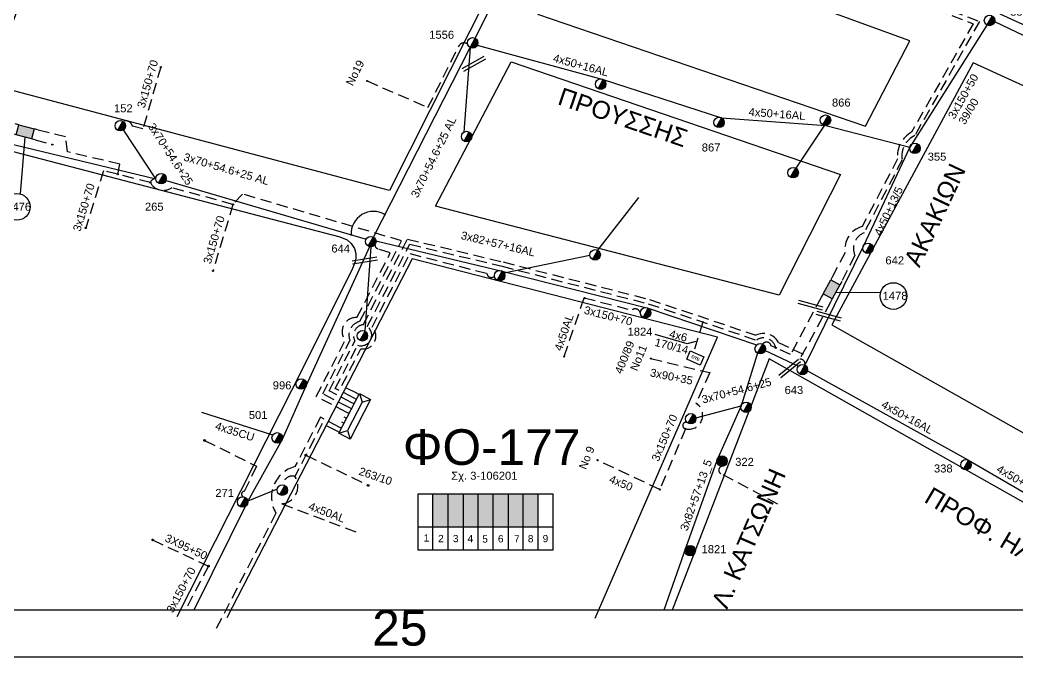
# Model space of a CAD drawing. Header units: millimetres. Extents: x 1020 to 3238, y 796 to 1818.
# Drawn here: x 1392.6 to 1616.9, y 796.3 to 939.5 of the extents above; entities that cross this region are included whole.
import ezdxf
from ezdxf.enums import TextEntityAlignment as Align

# ---------------------------------------------------------------- set-up
doc = ezdxf.new("R2010")
doc.units = ezdxf.units.MM
doc.linetypes.add('DASHED', pattern=[19.05, 12.7, -6.35])
for name, color, linetype, lineweight in [('3x150+50', 7, 'Continuous', 30), ('3x150+70', 7, 'Continuous', 30), ('3x70+54.6+25 AL', 7, 'SYN_LINE', 30), ('3x82+57+13_5', 7, 'Continuous', 30), ('3x82+57+16', 7, 'SYN_LINE', 30), ('3x90+35', 7, 'Continuous', 30), ('3X95+50', 7, 'Continuous', 30), ('4x35CU', 7, 'DASHED', 30), ('4x50', 7, 'Continuous', 30), ('4x50+13_5', 7, 'Continuous', 30), ('4x50+16AL', 7, 'Continuous', 30), ('4x50AL', 7, 'Continuous', 30), ('4x6', 7, 'SYN_LINE', 30), ('Υπόβαθρο ΔΕΗ', 7, 'Continuous', 30)]:
    doc.layers.add(name, color=color, linetype=linetype, lineweight=lineweight)
for name, color, linetype in [('Link Box 4 Διευθύνσεων', 7, 'Continuous'), ('Pillar OTE', 7, 'Continuous'), ('text οδών', 7, 'Continuous'), ('text_kalodion', 7, 'Continuous'), ('Άγνωστα', 7, 'Continuous'), ('ΑΓΝΩΣΤΟ ΥΠΟΓΕΙΟ ΚΑΛΩΔΙΟ', 7, 'DASHED'), ('Επιγραφές - Σχήματα', 7, 'Continuous'), ('Καλώδια ΧΤ   3x150AL+50CU', 7, 'DASHED'), ('Στύλος Ξύλινος', 7, 'Continuous'), ('Στύλος Ξύλινος @ 1', 7, 'Continuous'), ('Στύλος ΦΜ', 7, 'Continuous'), ('Στύλος ΦΜ @ 1', 7, 'Continuous'), ('Συνδέσεις', 7, 'Continuous'), ('Τομή', 7, 'Continuous'), ('Υποσταθμός πόλεως', 7, 'Continuous')]:
    doc.layers.add(name, color=color, linetype=linetype)
doc.styles.add('arial', font='arial.ttf')
doc.styles.get("Standard").update_dxf_attribs({"font": 'arial.ttf'})
doc.linetypes.add('SYN_LINE', pattern='A,0.5,-0.0001,["/\\/\\/\\/",Standard,S=0.1,R=0,X=0,Y=-0.05],-0.25', length=0.7501)
doc.dimstyles.new('ISO-25', dxfattribs={"dimtxt": 2.5, "dimasz": 2.5, "dimexe": 1.25, "dimexo": 0.625, "dimtad": 1, "dimtxsty": 'Standard', "dimcen": 2.5, "dimadec": 0, "dimazin": 0, "dimtfac": 1, "dimtmove": 0, "dimatfit": 3, "dimfxl": 1, "dimarcsym": 0})

# ---------------------------------------------------------------- blocks, each defined once
blk = doc.blocks.new('ΥΠΑΡΧΩΝ ΤΣΙΜΕΝΤΕΝΙΟΣ ΣΤΥΛΟΣ')
at = {"layer": 'Στύλος ΦΜ'}
blk.add_hatch(color=7, dxfattribs=at).paths.add_polyline_path([(-1.29, -2.28, 0.574793), (2.62, 0, 0.268822), (1.3, 2.27)])
at = {"layer": 'Στύλος ΦΜ', "color": 7}
blk.add_line((-1.29, -2.28), (1.3, 2.27), dxfattribs=at)
blk.add_circle((0, 0), 2.62, dxfattribs=at)
at = {"layer": 'Στύλος ΦΜ', "flags": 4}
for tag, p in [('ΑΡΙΘΜΟΣ', (-4.68, 8.05)), ('ΤΥΠΟΣ', (-4.91, 3.03))]:
    blk.add_attdef(tag, p, '', height=4, dxfattribs=at)
blk = doc.blocks.new('ΥΠΑΡΧΩΝ ΞΥΛΙΝΟΣ ΣΤΥΛΟΣ')
at = {"layer": 'Στύλος Ξύλινος'}
h = blk.add_hatch(color=7, dxfattribs=at)
h.paths.add_polyline_path([(-2.62, 0, 0.270008), (-1.29, -2.28), (1.3, 2.27, 0.576266)])
h.paths.add_polyline_path([(-1.29, -2.28, 0.574793), (2.62, 0, 0.268822), (1.3, 2.27)])
at = {"layer": 'Στύλος Ξύλινος', "color": 7}
blk.add_line((-1.29, -2.28), (1.3, 2.27), dxfattribs=at)
blk.add_circle((0, 0), 2.62, dxfattribs=at)
at = {"layer": 'Στύλος Ξύλινος', "flags": 4}
for tag, p in [('ΑΡΙΘΜΟΣ', (-4.91, 8.6)), ('ΤΥΠΟΣ', (-4.85, 3.39))]:
    blk.add_attdef(tag, p, '', height=4, dxfattribs=at)
blk = doc.blocks.new('LINK BOX 4 ΑΝΑΧΩΡΗΣΕΩΝ')
at = {"layer": 'Link Box 4 Διευθύνσεων', "ltscale": 40}
blk.add_hatch(color=256, dxfattribs=at).paths.add_polyline_path([(-3.54, 0), (-3.54, -4.67), (3.54, -4.67), (3.54, 0)])
for p, q in [((-3.54, 0), (-5.33, 0)), ((5.33, 0), (3.54, 0)), ((-3.54, -4.67), (-5.33, -4.67)), ((5.33, -4.67), (3.54, -4.67))]:
    blk.add_line(p, q, dxfattribs=at)
blk.add_lwpolyline([(-3.54, -4.67), (-3.54, 0), (3.54, 0), (3.54, -4.67)], close=True, dxfattribs=at)
blk = doc.blocks.new('ΥΠΟΣΤΑΘΜΟΣ ΠΟΛΕΩΣ 9 ΑΝΑΧΩΡΗΣΕΩΝ')
at = {"layer": 'Υποσταθμός πόλεως', "ltscale": 40}
for p, q in [((-9.63, -2.82), (-9.63, -4)), ((-7.12, -2.82), (-7.12, -4)), ((-4.84, -2.82), (-4.84, -4)), ((-2.36, -2.82), (-2.36, -4)), ((0.09, -2.82), (0.09, -4)), ((2.55, -2.82), (2.55, -4)), ((5.02, -2.82), (5.02, -4)), ((7.48, -2.82), (7.48, -4)), ((9.61, -2.82), (9.61, -4))]:
    blk.add_line(p, q, dxfattribs=at)
blk.add_lwpolyline([(-10.02, 2.82), (10.02, 2.82), (10.02, -2.82), (-10.02, -2.82)], close=True, dxfattribs=at)
for points in [[(-7.21, 0), (-10.02, 2.82)], [(-10.02, -2.82), (-7.21, 0)], [(-7.21, 0), (7.21, 0)], [(7.21, 0), (10.02, 2.82)], [(10.02, -2.82), (7.21, 0)]]:
    blk.add_lwpolyline(points, dxfattribs=at)
at = {"layer": 'Υποσταθμός πόλεως', "linetype": 'SYN_LINE', "ltscale": 40, "flags": 1}
for tag, p in [('ΜΕΤΑΣΧΗΜΑΤΙΣΜΟΣ', (10.79, 1.71)), ('ΙΣΧΥΣ', (10.77, -1.08)), ('ΑΡΙΘΜΟΣ', (10.89, -3.8))]:
    blk.add_attdef(tag, p, '', height=1.8, dxfattribs=at)
blk = doc.blocks.new('_ΣΥΝΔΕΣΗ')
at = {"layer": 'Συνδέσεις', "linetype": 'SYN_LINE', "ltscale": 40}
blk.add_hatch(color=256, dxfattribs=at).paths.add_polyline_path([(0.5, -0.01, 1), (-0.5, -0.01, 1)])
at = {"layer": 'Συνδέσεις'}
blk.add_circle((0, -0.01), 0.5, dxfattribs=at)
blk = doc.blocks.new('ΤΟΜΗ')
at = {"layer": 'Τομή', "ltscale": 40}
for p, q in [((-5.68, 0), (17.06, 0)), ((-5.68, -2.77), (17.06, -2.77))]:
    blk.add_line(p, q, dxfattribs=at)
blk = doc.blocks.new('PILLAR ΟΤΕ')
at = {"layer": 'Pillar OTE', "ltscale": 40}
blk.add_lwpolyline([(-3.31, 2.02), (3.39, 2.02), (3.39, -1.99), (-3.31, -1.99)], close=True, dxfattribs=at)
at = {"layer": 'Pillar OTE', "insert": (-1.81, 0.71), "char_height": 1.3575, "width": 109.961, "attachment_point": 1}
blk.add_mtext('{\\fArial|b1|i0|c161|p34;OTE}', dxfattribs=at)

msp = doc.modelspace()

# ---------------------------------------------------------------- hatches: boundary and pattern name
at = {"layer": 'Καλώδια ΧΤ   3x150AL+50CU', "linetype": 'DASHED', "lineweight": -3, "ltscale": 0.2}
h = msp.add_hatch(color=85, dxfattribs=at)
h.dxf.hatch_style = 1
h.paths.add_polyline_path([(1488.94, 832.93), (1485.5, 832.93), (1485.5, 825.57), (1488.94, 825.56)])
h = msp.add_hatch(color=30, dxfattribs=at)
h.dxf.hatch_style = 1
h.paths.add_polyline_path([(1488.94, 825.56), (1492.38, 825.56), (1492.38, 832.93), (1488.94, 832.93)])
h = msp.add_hatch(color=5, dxfattribs=at)
h.dxf.hatch_style = 1
h.paths.add_polyline_path([(1495.67, 832.93), (1492.38, 832.93), (1492.38, 825.56), (1495.67, 825.56)])
h = msp.add_hatch(color=27, dxfattribs=at)
h.dxf.hatch_style = 1
h.paths.add_polyline_path([(1495.67, 825.56), (1499.06, 825.55), (1499.06, 832.93), (1495.67, 832.93)])
h = msp.add_hatch(color=6, dxfattribs=at)
h.dxf.hatch_style = 1
h.paths.add_polyline_path([(1499.06, 825.55), (1502.46, 825.55), (1502.46, 832.93), (1499.06, 832.93)])
h = msp.add_hatch(color=2, dxfattribs=at)
h.dxf.hatch_style = 1
h.paths.add_polyline_path([(1502.4, 825.55), (1505.79, 825.55), (1505.79, 832.93), (1502.4, 832.93)])
h = msp.add_hatch(color=133, dxfattribs=at)
h.dxf.hatch_style = 1
h.paths.add_polyline_path([(1505.73, 825.56), (1509.13, 825.55), (1509.13, 832.93), (1505.73, 832.93)])

# ---------------------------------------------------------------- linework, layer by layer
at = {"lineweight": -3}
msp.add_lwpolyline([(1059.16, 1801.46), (3011.12, 1801.46), (3011.12, 806.84), (1059.16, 806.84)], close=True, dxfattribs=at)
at = {"layer": '3x150+50', "color": 133, "linetype": 'DASHED', "lineweight": -3, "ltscale": 0.2}
msp.add_lwpolyline([(1527.28, 969.63, 0.478323), (1534.51, 966.1), (1607.03, 938.64), (1593.18, 914.25, 0.306721), (1590.04, 908.26), (1582.08, 893.04, 0.38175), (1578.22, 887.18), (1575.41, 881.82)], format="xyb", dxfattribs=at)
at = {"layer": '3x150+50', "color": 1, "linetype": 'DASHED', "lineweight": -3, "ltscale": 0.2}
msp.add_lwpolyline([(1528.08, 969.33, 0.42578), (1534.47, 967.19), (1608.47, 939.16), (1593.9, 913.5, 0.337965), (1591.07, 908.08), (1582.48, 891.64, 0.420096), (1580.43, 886.58), (1577.46, 880.71)], format="xyb", dxfattribs=at)
at = {"layer": '3x150+50', "color": 2, "linetype": 'DASHED', "lineweight": -3, "ltscale": 0.2}
for points in [[(1470.68, 925.79), (1484.37, 919.82), (1491.37, 933.67, -0.496868), (1493.29, 934.02, -1.317289)], [(1466.11, 851.26), (1459.24, 854.81), (1465.75, 867.47, -0.650466), (1468.39, 872.58), (1475.9, 887.11), (1473.15, 888.03, -0.359931), (1472.46, 888.96, 1.717951)]]:
    msp.add_lwpolyline(points, format="xyb", dxfattribs=at)
at = {"layer": '3x150+50', "color": 6, "linetype": 'DASHED', "lineweight": -3, "ltscale": 0.2}
for points in [[(1462.12, 856.09), (1467.94, 867.36, -0.540745), (1469.81, 870.97), (1479.76, 890.22), (1501.3, 885.09), (1534.23, 876.66), (1558.16, 868.61, -0.40401), (1563.23, 867.01), (1568.66, 864.41)], [(1574.93, 876.03), (1568.04, 863.25, -0.498719), (1569.2, 861.91, 1.741009)]]:
    msp.add_lwpolyline(points, format="xyb", dxfattribs=at)
at = {"layer": '3x150+50', "color": 27, "linetype": 'DASHED', "lineweight": -3, "ltscale": 0.2}
for points in [[(1463.53, 856.65), (1468.56, 866.37, 0.863777), (1470.73, 870.57), (1480.29, 889.07), (1501.06, 884.12), (1533.94, 875.7), (1558.27, 867.52, -0.535564), (1562.64, 865.75)], [(1572.88, 877.13), (1565.94, 864.27), (1561.56, 866.24, 0.688985), (1559.7, 866.6, 3.942816)], [(1547.8, 860.2), (1544.67, 853.32, -0.855499), (1542.3, 847.57)], [(1542.3, 847.57, -1.025623), (1542.63, 849.04, -0.551166)]]:
    msp.add_lwpolyline(points, format="xyb", dxfattribs=at)
at = {"layer": '3x150+50', "color": 5, "linetype": 'DASHED', "lineweight": -3, "ltscale": 0.2}
for points in [[(1468.34, 855.57), (1465, 857.3), (1469.27, 865.57, 0.746352), (1471.79, 870.45), (1480.32, 886.95), (1497.64, 882.52, 0.620617), (1499.34, 881.88)], [(1519.53, 877.02), (1530.25, 874.28, -0.61697), (1532.2, 873.35, -85.084993)]]:
    msp.add_lwpolyline(points, format="xyb", dxfattribs=at)
at = {"layer": '3x150+50', "color": 27, "linetype": 'DASHED', "lineweight": -3, "ltscale": 0.2}
for points in [[(1546.24, 871.57), (1544.14, 864.77)], [(1467.76, 854.46), (1463.53, 856.65)]]:
    msp.add_lwpolyline(points, dxfattribs=at)
at = {"layer": '3x150+50', "color": 6, "linetype": 'DASHED', "lineweight": -3, "ltscale": 0.2}
msp.add_lwpolyline([(1467.24, 853.45), (1462.12, 856.09)], dxfattribs=at)
at = {"layer": '3x150+50', "color": 27, "linetype": 'DASHED', "lineweight": -3, "ltscale": 0.2}
msp.add_lwpolyline([(1463.37, 856.34), (1463.37, 856.34)], close=True, dxfattribs=at)
at = {"layer": '3x150+50', "color": 30, "linetype": 'DASHED', "lineweight": -3, "ltscale": 0.2}
msp.add_lwpolyline([(1464.41, 847.98), (1460.18, 850.16), (1454.45, 839.07, 0.502234), (1450.18, 828.64), (1436.25, 801.71)], format="xyb", dxfattribs=at)
at = {"layer": '3x150+50', "color": 85, "linetype": 'DASHED', "lineweight": -3, "ltscale": 0.2}
for points in [[(1463.92, 847.03), (1460.58, 848.75), (1454.44, 836.88)], [(1456.9, 841.64), (1470.75, 834.96)]]:
    msp.add_lwpolyline(points, dxfattribs=at)
msp.add_lwpolyline([(1454.44, 836.88, 0.483644), (1451.76, 834.97, -6.26153)], format="xyb", dxfattribs=at)
at = {"layer": '3x150+70', "color": 133, "linetype": 'DASHED', "lineweight": -3, "ltscale": 0.2}
for points in [[(1424.26, 928.91), (1420.26, 915.03), (1417.87, 915.58, 0.455345), (1415.74, 916.73, -40.735278)], [(1466.67, 852.34), (1460.69, 855.43), (1466.83, 867.39, -0.460016), (1469.08, 871.75), (1478.43, 889.83), (1442.66, 900.36), (1440.5, 898.01), (1426.72, 901.79, -0.455042), (1421.91, 902.95)]]:
    msp.add_lwpolyline(points, format="xyb", dxfattribs=at)
for points in [[(1414.61, 904.78), (1415.08, 907.09), (1403.25, 909.82), (1402.84, 913.19), (1396.61, 914.76)], [(1421.91, 902.95), (1411.37, 905.6), (1407.37, 892.71)], [(1440.5, 898.01), (1436.01, 883.07)]]:
    msp.add_lwpolyline(points, dxfattribs=at)
at = {"layer": '3x150+70', "color": 151, "linetype": 'DASHED', "lineweight": -3, "ltscale": 0.2}
msp.add_lwpolyline([(1396.01, 912.51), (1399.86, 911.48)], dxfattribs=at)
msp.add_lwpolyline([(1421.91, 902.95, -0.345447), (1423.16, 903.77, 0.120564)], format="xyb", dxfattribs=at)
at = {"layer": '3x150+70', "color": 27, "linetype": 'DASHED', "lineweight": -3, "ltscale": 0.2}
msp.add_lwpolyline([(1542.3, 847.57), (1536.54, 833.94)], dxfattribs=at)
at = {"layer": '3x150+70', "color": 85, "linetype": 'DASHED', "lineweight": -3, "ltscale": 0.2}
msp.add_lwpolyline([(1434.98, 816.72), (1429.78, 806.84)], dxfattribs=at)
at = {"layer": '3x70+54.6+25 AL', "color": 30, "linetype": 'SYN_LINE', "lineweight": -3, "ltscale": 20}
msp.add_lwpolyline([(1514.36, 974.67), (1495.01, 935.37)], dxfattribs=at)
at = {"layer": '3x70+54.6+25 AL', "color": 173, "linetype": 'SYN_LINE', "lineweight": -3, "ltscale": 20}
msp.add_lwpolyline([(1611.87, 939.11), (1642.5, 924.5), (1677.73, 908.91), (1707.68, 895.83)], dxfattribs=at)
at = {"layer": '3x70+54.6+25 AL', "color": 2, "linetype": 'SYN_LINE', "lineweight": -3, "ltscale": 20}
for points in [[(1472.1, 890.68), (1493.84, 933.32), (1492.41, 914.25)], [(1382.94, 913.47), (1423.16, 903.77)], [(1425.44, 903.4), (1470.47, 890.21)]]:
    msp.add_lwpolyline(points, dxfattribs=at)
at = {"layer": '3x70+54.6+25 AL', "color": 133, "linetype": 'SYN_LINE', "lineweight": -3, "ltscale": 15}
msp.add_lwpolyline([(1423.16, 903.77), (1415.89, 914.79)], dxfattribs=at)
at = {"layer": '3x70+54.6+25 AL', "color": 5, "linetype": 'SYN_LINE', "lineweight": -3, "ltscale": 20}
for points in [[(1522.57, 887.71), (1531.81, 899.59)], [(1501.51, 882.64), (1520.81, 886.61)]]:
    msp.add_lwpolyline(points, dxfattribs=at)
at = {"layer": '3x70+54.6+25 AL', "color": 85, "linetype": 'SYN_LINE', "lineweight": -3, "ltscale": 20}
for points in [[(1471.25, 888.51), (1456.91, 857.14), (1451.58, 845.16), (1443.83, 831.29), (1431.73, 806.84)], [(1470.22, 869.51), (1471.58, 888.48)]]:
    msp.add_lwpolyline(points, dxfattribs=at)
at = {"layer": '3x70+54.6+25 AL', "color": 27, "linetype": 'SYN_LINE', "lineweight": -3, "ltscale": 10}
msp.add_lwpolyline([(1544.66, 850.05), (1554.81, 852.74)], dxfattribs=at)
at = {"layer": '3x82+57+13_5', "color": 27, "lineweight": -3, "ltscale": 0.2}
msp.add_lwpolyline([(1558.54, 864.56), (1554.81, 852.74), (1549.37, 840.45), (1542.42, 820.89), (1537.43, 806.84)], dxfattribs=at)
at = {"layer": '3x82+57+13_5', "color": 5, "lineweight": -3, "ltscale": 0.2}
msp.add_lwpolyline([(1560.22, 865.16), (1567.71, 861.64)], dxfattribs=at)
at = {"layer": '3x82+57+16', "color": 5, "lineweight": -3, "ltscale": 0.2}
msp.add_lwpolyline([(1472.67, 889.87), (1501.1, 883.04), (1533.93, 874.67), (1558.32, 866.45)], dxfattribs=at)
at = {"layer": '3x90+35', "color": 27, "linetype": 'DASHED', "lineweight": -3, "ltscale": 0.2}
msp.add_lwpolyline([(1534.52, 863.37), (1547.8, 860.2)], dxfattribs=at)
at = {"layer": '3X95+50', "color": 85, "linetype": 'DASHED', "lineweight": -3, "ltscale": 0.2}
msp.add_lwpolyline([(1422.43, 822.6), (1434.98, 816.72)], dxfattribs=at)
at = {"layer": '4x35CU', "color": 85, "linetype": 'SYN_LINE', "lineweight": -3, "ltscale": 20}
msp.add_lwpolyline([(1449.46, 846.16), (1433.51, 851.21)], dxfattribs=at)
at = {"layer": '4x50', "color": 27, "linetype": 'DASHED', "lineweight": -3, "ltscale": 0.2}
msp.add_lwpolyline([(1536.54, 833.94), (1522.5, 840.51)], dxfattribs=at)
at = {"layer": '4x50', "color": 85, "lineweight": -3, "ltscale": 0.2}
msp.add_lwpolyline([(1450.45, 833.99), (1443.83, 831.29)], dxfattribs=at)
at = {"layer": '4x50+13_5', "color": 85, "lineweight": -3, "ltscale": 0.2}
msp.add_lwpolyline([(1610.14, 938.35), (1592.78, 910.89), (1582.35, 888.74), (1569.2, 861.91)], dxfattribs=at)
at = {"layer": '4x50+16AL', "color": 30, "lineweight": -3, "ltscale": 0.2}
msp.add_lwpolyline([(1495.48, 933.83), (1523.82, 926.08), (1550.45, 917.48), (1573.88, 915.77), (1592.78, 910.89)], dxfattribs=at)
at = {"layer": '4x50+16AL', "color": 6, "lineweight": -3, "ltscale": 0.2}
msp.add_lwpolyline([(1569.75, 860.58), (1606, 840.52), (1638.42, 821.7)], dxfattribs=at)
at = {"layer": '4x50AL', "color": 5, "linetype": 'DASHED', "lineweight": -3, "ltscale": 0.2}
msp.add_lwpolyline([(1515.02, 863.82), (1519.53, 877.02)], dxfattribs=at)
at = {"layer": '4x50AL', "color": 85, "linetype": 'DASHED', "lineweight": -3, "ltscale": 0.2}
msp.add_lwpolyline([(1454.44, 836.88, -0.570701), (1451.49, 830.73), (1468.39, 824.32)], format="xyb", dxfattribs=at)
at = {"layer": '4x6', "color": 30, "lineweight": -3, "ltscale": 0.2}
msp.add_lwpolyline([(1573.57, 915.8), (1567.12, 906.17)], dxfattribs=at)
at = {"layer": 'Pillar OTE', "lineweight": -3, "ltscale": 40}
for points in [[(1482.17, 820.29), (1482.17, 832.93), (1512.5, 832.93), (1512.5, 820.26), (1482.17, 820.29)], [(1485.5, 820.29), (1485.5, 832.93)], [(1488.94, 820.28), (1488.94, 832.93)], [(1492.38, 820.28), (1492.38, 832.93)], [(1495.67, 820.27), (1495.67, 832.93)], [(1499.06, 820.27), (1499.06, 832.93)], [(1502.46, 820.27), (1502.46, 832.93)], [(1505.79, 820.26), (1505.79, 832.93)], [(1509.18, 820.26), (1509.18, 832.93)], [(1482.17, 825.57), (1512.5, 825.54)]]:
    msp.add_lwpolyline(points, dxfattribs=at)
at = {"layer": 'ΑΓΝΩΣΤΟ ΥΠΟΓΕΙΟ ΚΑΛΩΔΙΟ', "color": 85, "linetype": 'DASHED', "lineweight": -3, "ltscale": 0.2}
msp.add_lwpolyline([(1434.12, 844.97), (1445.78, 839.18), (1443.05, 833.5, 0.835896), (1442.84, 832.28, 5.496196)], format="xyb", dxfattribs=at)
at = {"layer": 'ΑΓΝΩΣΤΟ ΥΠΟΓΕΙΟ ΚΑΛΩΔΙΟ', "color": 27, "lineweight": -3, "ltscale": 0.2}
msp.add_lwpolyline([(1563.12, 830.65), (1550.26, 837.49, -0.695467), (1550.48, 839.13, -0.825741)], format="xyb", dxfattribs=at)
at = {"layer": 'Επιγραφές - Σχήματα', "lineweight": -3}
msp.add_lwpolyline([(1019.92, 1815.41), (3237.54, 1815.41), (3238.24, 796.27), (1019.92, 796.27)], close=True, dxfattribs=at)
at = {"layer": 'Υπόβαθρο ΔΕΗ', "color": 7, "lineweight": -3}
for points in [[(1678.53, 931.71), (1622.11, 957.09), (1613.05, 940.9), (1708.69, 897.26), (1711.2, 897.52), (1757.39, 908.37), (1769.57, 928.14), (1644.16, 999.93), (1625.11, 963.49), (1678.53, 939.34)], [(1360.2, 805.47), (1336.91, 816.44), (1382.33, 912.17), (1464.53, 890.72), (1466.2, 890.08), (1467.13, 889.23), (1467.84, 888.14), (1468.14, 886.99), (1468.18, 885.92), (1468, 885.12), (1467.37, 883.6), (1456.52, 861.83), (1427.9, 805.34)], [(1521.96, 805.04), (1549.49, 868.21), (1480.84, 885.79), (1439.16, 805.12)], [(1542.69, 866.7), (1535.49, 868.78)], [(1624.92, 806.84), (1637.05, 820.54), (1561.18, 863.32), (1539.35, 806.84)]]:
    msp.add_lwpolyline(points, dxfattribs=at)
for points in [[(1413.08, 998.17), (1508.16, 965.75), (1507.38, 963.92), (1475.7, 901.14), (1388.01, 924.37), (1387.1, 928.64)], [(1518.93, 961.68), (1509, 940.78), (1582.85, 915.63), (1592.82, 934.79)], [(1503.09, 930.04), (1577.16, 904.72), (1563.41, 877.63), (1486.1, 897.6)], [(1690.5, 891.72), (1607.05, 929.88), (1575.25, 870.95), (1646.5, 830.79), (1692.01, 882.11)]]:
    msp.add_lwpolyline(points, close=True, dxfattribs=at)
at = {"layer": 'Υπόβαθρο ΔΕΗ', "lineweight": -3}
for points in [[(1393.67, 913.13), (1392.6, 900.37)], [(1576.12, 878.23), (1586.24, 878.33)]]:
    msp.add_lwpolyline(points, dxfattribs=at)
for centre in [(1391.89, 897.46), (1589.1, 877.43)]:
    msp.add_circle(centre, 3, dxfattribs=at)
msp.add_arc((1472.13, 891.39), 5.06, 59.6905, 182.0578, dxfattribs=at)

# ---------------------------------------------------------------- block references
at = {"layer": 'Link Box 4 Διευθύνσεων', "lineweight": -3}
for p, xscale, yscale, zscale, rotation in [((1394.04, 915.45), 0.4999999999999774, 0.4999999999999774, 0.4999999999999774, 345.0283975318833), ((1574.14, 879.48), 0.500000000000044, 0.500000000000044, 0.500000000000044, 61.64862595167542)]:
    msp.add_blockref('LINK BOX 4 ΑΝΑΧΩΡΗΣΕΩΝ', p, dxfattribs=dict(at, xscale=xscale, yscale=yscale, zscale=zscale, rotation=rotation))
at = {"layer": 'Pillar OTE', "xscale": 0.5, "yscale": 0.5, "zscale": 0.5, "rotation": 336}
msp.add_blockref('PILLAR ΟΤΕ', (1544.5, 863.5), dxfattribs=at)
at = {"layer": 'Στύλος Ξύλινος @ 1', "lineweight": -3, "ltscale": 40}
ref = msp.add_blockref('ΥΠΑΡΧΩΝ ΞΥΛΙΝΟΣ ΣΤΥΛΟΣ', (1550.54, 840.31), dxfattribs=dict(at, xscale=0.4499999999998014, yscale=0.4499999999998014, zscale=0.4499999999998014))
ref.add_attrib('ΤΥΠΟΣ', '322', (1553.5, 839.25), dxfattribs={"layer": 'Στύλος Ξύλινος', "height": 1.8, "flags": 4})
ref = msp.add_blockref('ΥΠΑΡΧΩΝ ΞΥΛΙΝΟΣ ΣΤΥΛΟΣ', (1543.37, 820.18), dxfattribs=dict(at, xscale=0.4499999999998014, yscale=0.4499999999998014, zscale=0.4499999999998014))
ref.add_attrib('ΤΥΠΟΣ', '1821', (1545.94, 819.62), dxfattribs={"layer": 'Στύλος Ξύλινος', "height": 1.8, "flags": 4})
at = {"layer": 'Στύλος ΦΜ @ 1', "lineweight": -3, "ltscale": 40}
ref = msp.add_blockref('ΥΠΑΡΧΩΝ ΤΣΙΜΕΝΤΕΝΙΟΣ ΣΤΥΛΟΣ', (1610.72, 939.38), dxfattribs=dict(at, xscale=0.4500000000000908, yscale=0.4500000000000908, zscale=0.4500000000000908))
ref.add_attrib('ΤΥΠΟΣ', '354', (1615.38, 940.46), dxfattribs={"layer": 'Στύλος ΦΜ', "height": 1.8, "flags": 4})
ref = msp.add_blockref('ΥΠΑΡΧΩΝ ΤΣΙΜΕΝΤΕΝΙΟΣ ΣΤΥΛΟΣ', (1494.43, 934.34), dxfattribs=dict(at, xscale=0.4500000000000131, yscale=0.4500000000000131, zscale=0.4500000000000131))
ref.add_attrib('ΤΥΠΟΣ', '1556', (1484.66, 935.26), dxfattribs={"layer": 'Στύλος ΦΜ', "height": 1.8, "flags": 4})
for p, xscale, yscale, zscale in [((1523.24, 925.06), 0.4500000000000908, 0.4500000000000908, 0.4500000000000908), ((1493.07, 913.28), 0.4500000000000908, 0.4500000000000908, 0.4500000000000908), ((1566.53, 905.15), 0.4500000000000908, 0.4500000000000908, 0.4500000000000908), ((1521.99, 886.68), 0.4499999999998379, 0.4499999999998379, 0.4499999999998379), ((1500.51, 882.01), 0.4499999999998379, 0.4499999999998379, 0.4499999999998379), ((1469.63, 868.49), 0.4499999999998379, 0.4499999999998379, 0.4499999999998379), ((1559.12, 865.58), 0.4499999999999186, 0.4499999999999186, 0.4499999999999186), ((1555.94, 852.42), 0.4499999999999186, 0.4499999999999186, 0.4499999999999186), ((1543.5, 849.84), 0.4499999999999186, 0.4499999999999186, 0.4499999999999186), ((1451.61, 833.8), 0.4499999999998379, 0.4499999999998379, 0.4499999999998379)]:
    msp.add_blockref('ΥΠΑΡΧΩΝ ΤΣΙΜΕΝΤΕΝΙΟΣ ΣΤΥΛΟΣ', p, dxfattribs=dict(at, xscale=xscale, yscale=yscale, zscale=zscale))
ref = msp.add_blockref('ΥΠΑΡΧΩΝ ΤΣΙΜΕΝΤΕΝΙΟΣ ΣΤΥΛΟΣ', (1415.15, 915.71), dxfattribs=dict(at, xscale=0.4499999999996986, yscale=0.4499999999996986, zscale=0.4499999999996986))
ref.add_attrib('ΤΥΠΟΣ', '152', (1413.74, 918.73), dxfattribs={"layer": 'Στύλος ΦΜ', "height": 1.8, "flags": 4})
ref = msp.add_blockref('ΥΠΑΡΧΩΝ ΤΣΙΜΕΝΤΕΝΙΟΣ ΣΤΥΛΟΣ', (1573.81, 916.95), dxfattribs=dict(at, xscale=0.4500000000000908, yscale=0.4500000000000908, zscale=0.4500000000000908))
ref.add_attrib('ΤΥΠΟΣ', '866', (1575.27, 920.02), dxfattribs={"layer": 'Στύλος ΦΜ', "height": 1.8, "flags": 4})
ref = msp.add_blockref('ΥΠΑΡΧΩΝ ΤΣΙΜΕΝΤΕΝΙΟΣ ΣΤΥΛΟΣ', (1549.87, 916.46), dxfattribs=dict(at, xscale=0.4500000000000908, yscale=0.4500000000000908, zscale=0.4500000000000908))
ref.add_attrib('ΤΥΠΟΣ', '867', (1545.98, 909.92), dxfattribs={"layer": 'Στύλος ΦΜ', "height": 1.8, "flags": 4})
ref = msp.add_blockref('ΥΠΑΡΧΩΝ ΤΣΙΜΕΝΤΕΝΙΟΣ ΣΤΥΛΟΣ', (1593.93, 910.63), dxfattribs=dict(at, xscale=0.4500000000000908, yscale=0.4500000000000908, zscale=0.4500000000000908))
ref.add_attrib('ΤΥΠΟΣ', '355', (1596.81, 907.86), dxfattribs={"layer": 'Στύλος ΦΜ', "height": 1.8, "flags": 4})
ref = msp.add_blockref('ΥΠΑΡΧΩΝ ΤΣΙΜΕΝΤΕΝΙΟΣ ΣΤΥΛΟΣ', (1424.33, 903.81), dxfattribs=dict(at, xscale=0.4499999999998245, yscale=0.4499999999998245, zscale=0.4499999999998245))
ref.add_attrib('ΤΥΠΟΣ', '265', (1420.7, 896.61), dxfattribs={"layer": 'Στύλος ΦΜ', "height": 1.8, "rotation": 360, "flags": 4})
ref = msp.add_blockref('ΥΠΑΡΧΩΝ ΤΣΙΜΕΝΤΕΝΙΟΣ ΣΤΥΛΟΣ', (1471.51, 889.66), dxfattribs=dict(at, xscale=0.4499999999998245, yscale=0.4499999999998245, zscale=0.4499999999998245))
ref.add_attrib('ΤΥΠΟΣ', '644', (1462.64, 887.21), dxfattribs={"layer": 'Στύλος ΦΜ', "height": 1.8, "rotation": 360, "flags": 4})
ref = msp.add_blockref('ΥΠΑΡΧΩΝ ΤΣΙΜΕΝΤΕΝΙΟΣ ΣΤΥΛΟΣ', (1583.37, 888.16), dxfattribs=dict(at, xscale=0.4500000000000908, yscale=0.4500000000000908, zscale=0.4500000000000908))
ref.add_attrib('ΤΥΠΟΣ', '642', (1587.3, 884.54), dxfattribs={"layer": 'Στύλος ΦΜ', "height": 1.8, "flags": 4})
ref = msp.add_blockref('ΥΠΑΡΧΩΝ ΤΣΙΜΕΝΤΕΝΙΟΣ ΣΤΥΛΟΣ', (1533.34, 873.65), dxfattribs=dict(at, xscale=0.4499999999998379, yscale=0.4499999999998379, zscale=0.4499999999998379))
ref.add_attrib('ΑΡΙΘΜΟΣ', '1824', (1529.29, 868.51), dxfattribs={"layer": 'Στύλος ΦΜ', "height": 1.8, "rotation": 360, "flags": 4})
ref = msp.add_blockref('ΥΠΑΡΧΩΝ ΤΣΙΜΕΝΤΕΝΙΟΣ ΣΤΥΛΟΣ', (1568.62, 860.89), dxfattribs=dict(at, xscale=0.4499999999998252, yscale=0.4499999999998252, zscale=0.4499999999998252))
ref.add_attrib('ΤΥΠΟΣ', '643', (1564.61, 855.4), dxfattribs={"layer": 'Στύλος ΦΜ', "height": 1.8, "flags": 4})
ref = msp.add_blockref('ΥΠΑΡΧΩΝ ΤΣΙΜΕΝΤΕΝΙΟΣ ΣΤΥΛΟΣ', (1455.85, 857.65), dxfattribs=dict(at, xscale=0.4499999999998245, yscale=0.4499999999998245, zscale=0.4499999999998245))
ref.add_attrib('ΤΥΠΟΣ', '996', (1449.46, 856.45), dxfattribs={"layer": 'Στύλος ΦΜ', "height": 1.8, "rotation": 360, "flags": 4})
ref = msp.add_blockref('ΥΠΑΡΧΩΝ ΤΣΙΜΕΝΤΕΝΙΟΣ ΣΤΥΛΟΣ', (1450.46, 845.54), dxfattribs=dict(at, xscale=0.4499999999998245, yscale=0.4499999999998245, zscale=0.4499999999998245))
ref.add_attrib('ΤΥΠΟΣ', '501', (1444.07, 849.78), dxfattribs={"layer": 'Στύλος ΦΜ', "height": 1.8, "rotation": 360, "flags": 4})
ref = msp.add_blockref('ΥΠΑΡΧΩΝ ΤΣΙΜΕΝΤΕΝΙΟΣ ΣΤΥΛΟΣ', (1605.41, 839.5), dxfattribs=dict(at, xscale=0.4499999999998252, yscale=0.4499999999998252, zscale=0.4499999999998252))
ref.add_attrib('ΤΥΠΟΣ', '338', (1598.22, 837.76), dxfattribs={"layer": 'Στύλος ΦΜ', "height": 1.8, "flags": 4})
ref = msp.add_blockref('ΥΠΑΡΧΩΝ ΤΣΙΜΕΝΤΕΝΙΟΣ ΣΤΥΛΟΣ', (1442.67, 831.12), dxfattribs=dict(at, xscale=0.4499999999998245, yscale=0.4499999999998245, zscale=0.4499999999998245))
ref.add_attrib('ΤΥΠΟΣ', '271', (1436.53, 832.26), dxfattribs={"layer": 'Στύλος ΦΜ', "height": 1.8, "rotation": 360, "flags": 4})
at = {"layer": 'Συνδέσεις', "lineweight": -3}
for p, xscale, yscale, zscale in [((1424.26, 928.91), 0.25, 0.25, 0.25), ((1470.68, 925.79), 0.25, 0.25, 0.25), ((1399.86, 911.48), 0.25, 0.25, 0.25), ((1414.61, 904.79), 0.25, 0.25, 0.25), ((1421.91, 902.95), 0.25, 0.25, 0.25), ((1440.5, 898.02), 0.25, 0.25, 0.25), ((1474.69, 895.76), 0.25, 0.25, 0.25), ((1407.37, 892.71), 0.25, 0.25, 0.25), ((1467.08, 891.21), 0.25, 0.25, 0.25), ((1436.01, 883.08), 0.25, 0.25, 0.25), ((1519.63, 876.96), 0.25, 0.25, 0.25), ((1546.24, 871.57), 0.25, 0.25, 0.25), ((1515.02, 863.82), 0.25, 0.25, 0.25), ((1562.64, 865.75), 0.25, 0.25, 0.25), ((1568.66, 864.41), 0.25, 0.25, 0.25), ((1534.52, 863.37), 0.25, 0.25, 0.25), ((1542.3, 847.58), 0.25, 0.25, 0.25), ((1434.12, 844.97), 0.3874371830995742, 0.3874371830995742, 0.3874371830995742), ((1456.91, 841.64), 0.3874371830995742, 0.3874371830995742, 0.3874371830995742), ((1522.5, 840.52), 0.25, 0.25, 0.25), ((1470.91, 834.86), 0.3874371830995742, 0.3874371830995742, 0.3874371830995742), ((1536.54, 833.94), 0.25, 0.25, 0.25), ((1422.43, 822.6), 0.3874371830995742, 0.3874371830995742, 0.3874371830995742), ((1434.98, 816.72), 0.3874371830995742, 0.3874371830995742, 0.3874371830995742)]:
    msp.add_blockref('_ΣΥΝΔΕΣΗ', p, dxfattribs=dict(at, xscale=xscale, yscale=yscale, zscale=zscale))
at = {"layer": 'Τομή', "lineweight": -3, "xscale": 0.2499999999999995, "yscale": 0.2499999999999995, "zscale": 0.2499999999999995}
for p, rotation in [((1496.08, 930.01), 209.2428144485127), ((1468.69, 885.59), 8.672269232557317), ((1569.14, 876.11), 344.4361446008589), ((1573.23, 873.64), 344.4361446008589), ((1564.43, 860.52), 39.16802573393648)]:
    msp.add_blockref('ΤΟΜΗ', p, dxfattribs=dict(at, rotation=rotation))
at = {"layer": 'Υποσταθμός πόλεως', "lineweight": -3, "xscale": 0.4999999999999997, "yscale": 0.4999999999999997, "zscale": 0.4999999999999997, "rotation": 242.6713897595418}
msp.add_blockref('ΥΠΟΣΤΑΘΜΟΣ ΠΟΛΕΩΣ 9 ΑΝΑΧΩΡΗΣΕΩΝ', (1467.9, 850.38), dxfattribs=at)

# ---------------------------------------------------------------- texts
at = {"lineweight": -3, "ltscale": 30, "char_height": 1.63, "width": 11.2573, "attachment_point": 1}
for s, insert in [('1', (1483.42, 823.85)), ('2', (1486.65, 823.72)), ('3', (1489.98, 823.72)), ('4', (1493.29, 823.72)), ('5', (1496.59, 823.63)), ('6', (1500.11, 823.66)), ('7', (1503.74, 823.66)), ('8', (1506.85, 823.69)), ('9', (1510.18, 823.72))]:
    msp.add_mtext(s, dxfattribs=dict(at, insert=insert))
at = {"layer": 'text οδών', "lineweight": -3}
msp.add_text('Λ. ΚΑΤΣΩΝΗ', height=4, rotation=66.4542, dxfattribs=at).set_placement((1556.51, 822.95), align=Align.MIDDLE_CENTER)
at = {"layer": 'text οδών', "lineweight": -3, "ltscale": 40, "char_height": 2, "attachment_point": 1}
for s, insert, width, rotation in [('{\\H2x;ΠPOYΣΣHΣ} ', (1514.6, 924.39), 13.6816, 341.1173), ('{\\H2x;AKAKIΩN\\P} ', (1591.32, 885.34), 13.6816, 64.6254), ('{\\H2x;ΠPOΦ. HΛIA}', (1597.8, 834.7), 54.2348, 329.3991)]:
    msp.add_mtext(s, dxfattribs=dict(at, insert=insert, width=width, rotation=rotation))
at = {"layer": 'text_kalodion', "linetype": 'Continuous', "lineweight": -3, "ltscale": 0.2}
for s, rotation, p in [('4x50+16AL', 344.7074, (1518.77, 929.33)), ('3x150+70', 73.9189, (1421.29, 925.12)), ('3x150+50', 60.4175, (1604.79, 922.32)), ('4x50+16AL', 355.8201, (1562.92, 918.38)), ('3x70+54.6+25', 303.4021, (1426.46, 909.34)), ('3x70+54.6+25 AL', 63.7939, (1485.64, 908.65)), ('3x70+54.6+25 AL', 343.6745, (1439.03, 905.99)), ('3x150+70', 72.7601, (1406.94, 897.37)), ('4x50+13/5', 64.7844, (1588, 896.51)), ('3x150+70', 73.2588, (1436.23, 890.07)), ('3x82+57+16AL', 346.4765, (1500.16, 889.16)), ('3x150+70', 345.6811, (1524.95, 872.98)), ('4x50AL', 71.1417, (1514.97, 869.25)), ('4x6', 345.6811, (1540.71, 868.5)), ('3x90+35', 348.6058, (1539.17, 859.32)), ('3x70+54.6+25', 14.8012, (1553.81, 856.17)), ('4x50+16AL', 331.0445, (1592.24, 850.19)), ('3x150+70', 67.107, (1537.59, 845.56)), ('4x35CU', 342.4485, (1440.94, 846.97)), ('3x82+57+13_5', 70.4431, (1544.69, 832.66)), ('4x50+16AL', 329.8581, (1618.11, 835.57)), ('4x50', 337.7265, (1527.82, 835.4)), ('4x50AL', 339.226, (1461.63, 828.81)), ('3X95+50', 334.8913, (1429.99, 821.04)), ('3x150+70', 62.1927, (1428.82, 811.36))]:
    msp.add_text(s, height=1.8, rotation=rotation, dxfattribs=at).set_placement(p, align=Align.MIDDLE_CENTER)
at = {"layer": 'text_kalodion', "linetype": 'Continuous', "lineweight": -3, "ltscale": 0.2, "insert": (1535.7, 868), "char_height": 1.8, "width": 9.1232, "attachment_point": 1, "rotation": 345.6811}
msp.add_mtext('170/14', dxfattribs=at)
at = {"layer": 'Άγνωστα', "color": 7, "lineweight": -3, "char_height": 1.8, "width": 4.551914400963142e-14, "attachment_point": 1}
for s, insert in [('1476', (1389.48, 898.41)), ('1478', (1586.68, 878.38)), ('Σχ. 3-106201', (1489.61, 837.93))]:
    msp.add_mtext(s, dxfattribs=dict(at, insert=insert))
at = {"layer": 'Επιγραφές - Σχήματα', "lineweight": -3, "char_height": 8, "attachment_point": 1, "style": 'arial'}
for s, insert, width in [('ΦO-177', (1478.72, 847.47), 23.3325), ('25', (1471.83, 806.84), 15.5504)]:
    msp.add_mtext(s, dxfattribs=dict(at, insert=insert, width=width))
at = {"layer": 'Υπόβαθρο ΔΕΗ', "lineweight": -3, "char_height": 1.8, "width": 9.1232, "attachment_point": 1, "style": 'arial'}
for s, insert, rotation in [('No19', (1465.82, 925.32), 63.1955), ('39/00', (1603.62, 916.71), 59.2299), ('400/89', (1526.31, 860.45), 67.7285), ('No11', (1529.78, 861.1), 67.7285), ('No 9', (1518.25, 838.96), 67.7285), ('263/10', (1469.22, 839.01), 341.3334)]:
    msp.add_mtext(s, dxfattribs=dict(at, insert=insert, rotation=rotation))

# ---------------------------------------------------------------- leaders
at = {"layer": 'Επιγραφές - Σχήματα', "ltscale": 40}
msp.add_leader([(1544.64, 867.23), (1542.69, 866.7)], dimstyle='ISO-25', override={"dimasz": 1, "dimtad": 0}, dxfattribs=at)

doc.saveas('drawing.dxf')
